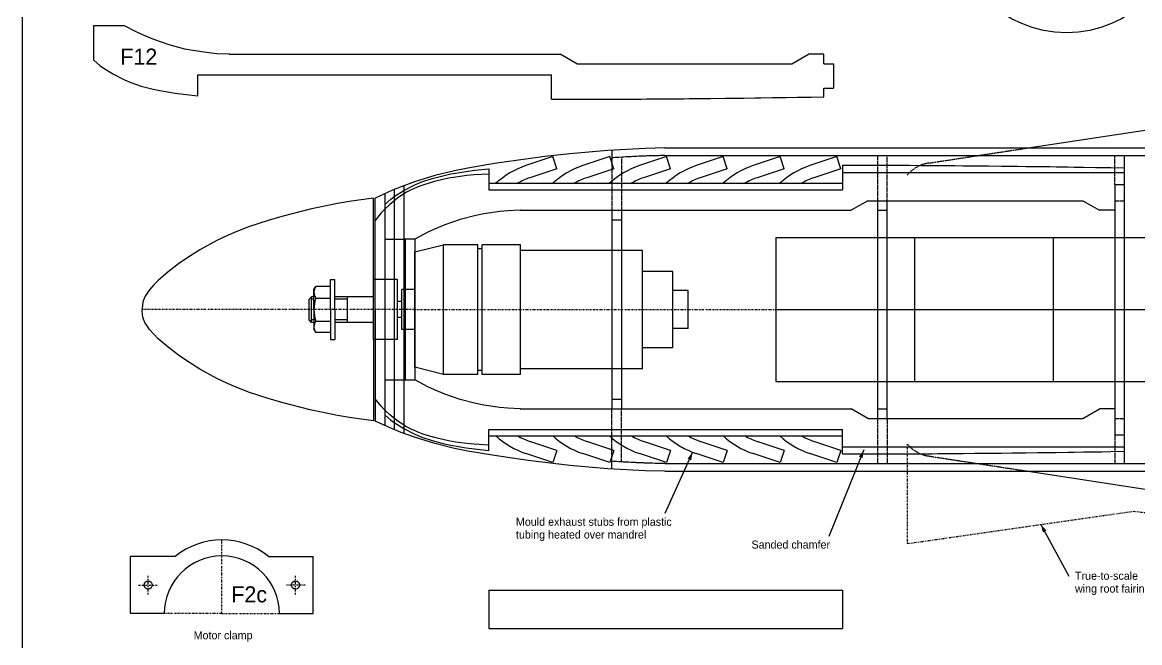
# Model space of a CAD drawing. Extents: x -1638 to 412, y -412 to 1290.
# Drawn here: x -1618.5 to -1269.5, y 674.4 to 868.2 of the extents above; entities that cross this region are included whole.
import ezdxf
from ezdxf.enums import TextEntityAlignment as Align

# ---------------------------------------------------------------- set-up
doc = ezdxf.new("R2010")
doc.units = 0
doc.linetypes.add('DASHDOT', pattern=[1, 0.5, -0.25, 0, -0.25])
doc.linetypes.add('HIDDEN', pattern=[0.375, 0.25, -0.125])
for name, color, linetype in [('1', 7, 'CONTINUOUS'), ('2', 7, 'CONTINUOUS'), ('4', 7, 'CONTINUOUS'), ('6', 7, 'CONTINUOUS'), ('7', 7, 'CONTINUOUS'), ('8', 7, 'CONTINUOUS')]:
    doc.layers.add(name, color=color, linetype=linetype)
doc.styles.add('txt', font='TXT', dxfattribs={"height": 0.2})

# ---------------------------------------------------------------- blocks, each defined once
blk = doc.blocks.new('*O3')
at = {"layer": '2', "color": 195, "linetype": 'CONTINUOUS'}
for p, q in [((-76.2, 22.5044), (-76.2, -22.5044)), ((-76.2, 22.5044), (53.6956, 22.5044)), ((-32.9006, 22.5044), (-32.9006, -22.5044)), ((10.3988, 22.5044), (10.3988, -22.5044)), ((53.6956, 22.5044), (53.6956, -22.5044)), ((53.6956, 22.5044), (76.2, 22.5044)), ((76.2, 22.5044), (76.2, -22.5044)), ((-76.2, 0), (53.6956, 0)), ((-76.2, -22.5044), (53.6956, -22.5044)), ((53.6956, -22.5044), (76.2, -22.5044))]:
    blk.add_line(p, q, dxfattribs=at)
blk = doc.blocks.new('*O23')
at = {"layer": '2', "color": 195, "linetype": 'CONTINUOUS'}
for p, q in [((-23.8168, 18), (-14.8168, 20.25)), ((-23.8168, -18), (-23.8168, 18)), ((-14.8168, -20.25), (-14.8168, 20.25)), ((-4.1168, 20.25), (-14.8168, 20.25)), ((-4.1168, -20.25), (-4.1168, 20.25)), ((-2.8168, 19), (-4.1168, 19)), ((-2.8168, -20.25), (-2.8168, 20.25)), ((9.1832, 20.25), (-2.8168, 20.25)), ((9.1832, -20.25), (9.1832, 20.25)), ((47.2832, 18.4886), (9.1832, 18.4886)), ((47.2832, -18.4912), (47.2832, 18.4886)), ((56.8082, 11.9049), (47.2832, 11.9049)), ((56.8082, -11.9076), (56.8082, 11.9049)), ((-55.3168, 6.25), (-54.7586, 7.2169)), ((-50.1168, 7.2169), (-54.7586, 7.2169)), ((-50.1168, 0), (-50.1168, 9.4)), ((-50.1168, 9.4), (-48.8168, 9.4)), ((-48.8168, 0), (-48.8168, 9.4)), ((-29.2168, 9.4), (-36.7168, 9.4)), ((-36.7168, -9.4), (-36.7168, 9.4)), ((-29.2168, -9.4), (-29.2168, 9.4)), ((-56.0668, 4), (-56.8168, 3.25)), ((-56.0668, -4), (-56.0668, 4)), ((-55.3168, 4), (-56.0668, 4)), ((-55.3168, 0), (-55.3168, 6.25)), ((-54.7586, 3.6084), (-50.1168, 3.6084)), ((-36.7168, 4), (-48.8168, 4)), ((-44.8168, -4), (-44.8168, 4)), ((-27.8168, -6.25), (-27.8168, 6.25)), ((-23.8168, 6.25), (-27.8168, 6.25)), ((61.5706, 5.9664), (56.8082, 5.9664)), ((61.5706, -5.969), (61.5706, 5.9664)), ((-56.8168, -3.25), (-56.8168, 3.25)), ((-55.3168, 3.25), (-56.0668, 3.25)), ((-55.3168, 0), (-55.3168, -6.25)), ((-50.1168, 0), (-50.1168, -9.4)), ((-44.8168, 3.25), (-48.8168, 3.25)), ((-48.8168, 0), (-48.8168, -9.4)), ((-27.8168, 2.5), (-29.2168, 2.5)), ((-56.0668, -4), (-56.8168, -3.25)), ((-55.3168, -3.25), (-56.0668, -3.25)), ((-44.8168, -3.25), (-48.8168, -3.25)), ((-27.8168, -2.5), (-29.2168, -2.5)), ((-55.3168, -4), (-56.0668, -4)), ((-55.3168, -6.25), (-54.7586, -7.2169)), ((-54.7586, -3.6084), (-50.1168, -3.6084)), ((-36.7168, -4), (-48.8168, -4)), ((-23.8168, -6.25), (-27.8168, -6.25)), ((61.5706, -5.969), (56.8082, -5.969)), ((-50.1168, -7.2169), (-54.7586, -7.2169)), ((-50.1168, -9.4), (-48.8168, -9.4)), ((-29.2168, -9.4), (-36.7168, -9.4)), ((56.8082, -11.9076), (47.2832, -11.9076)), ((-14.8168, -20.25), (-23.8168, -18)), ((-4.1168, -20.25), (-14.8168, -20.25)), ((-2.8168, -19), (-4.1168, -19)), ((9.1832, -20.25), (-2.8168, -20.25)), ((47.2832, -18.4912), (9.1832, -18.4912))]:
    blk.add_line(p, q, dxfattribs=at)
at = {"layer": '2', "color": 166, "linetype": 'DASHDOT'}
blk.add_line((-23.8168, 0), (-61.5706, 0), dxfattribs=at)
at = {"layer": '2', "color": 195, "linetype": 'CONTINUOUS'}
for centre, radius, start, end in [((-52.12189, 5.41265), 3.19501, 145.617892, 214.382111), ((-43.37482, 0), 11.94208, 162.412711, 197.587289), ((-52.12189, -5.41265), 3.19501, 145.617889, 214.382108)]:
    blk.add_arc(centre, radius, start, end, dxfattribs=at)
blk = doc.blocks.new('*D24')
at = {"layer": '7', "color": 215, "linetype": 'CONTINUOUS'}
blk.add_line((0, 0), (-10.8662, -27.0717), dxfattribs=at)
blk.add_solid([(-1.5113, -2.0873), (0, 0), (-0.3512, -2.5529)], dxfattribs=at)
blk = doc.blocks.new('*D25')
at = {"layer": '7', "color": 215, "linetype": 'CONTINUOUS'}
blk.add_line((0, 0), (-8.6586, -19.1978), dxfattribs=at)
blk.add_solid([(-1.5976, -2.022), (0, 0), (-0.4581, -2.5359)], dxfattribs=at)
blk = doc.blocks.new('*D51')
at = {"layer": '7', "color": 215, "linetype": 'CONTINUOUS'}
blk.add_line((0, 0), (8.7834, -16.1482), dxfattribs=at)
blk.add_solid([(0.6455, -2.4948), (0, 0), (1.7436, -1.8975)], dxfattribs=at)

msp = doc.modelspace()

# ---------------------------------------------------------------- linework, layer by layer
at = {"layer": '1', "color": 5, "linetype": 'CONTINUOUS'}
msp.add_circle((-1292.277631, 900.964971), 36, dxfattribs=at)
at = {"layer": '2', "color": 5, "linetype": 'CONTINUOUS'}
for p, q in [((-1304.308, 828.9749), (-1060.4428, 866.2198)), ((-1434.2776, 828.2874), (-1434.2776, 825.8831)), ((-1417.8002, 828.9749), (-1153.5144, 828.9749)), ((-1452.734, 826.2571), (-1461.1738, 823.4417)), ((-1451.4682, 822.4627), (-1452.734, 826.2571)), ((-1434.9956, 826.2571), (-1443.4356, 823.4417)), ((-1433.7298, 822.4627), (-1434.9956, 826.2571)), ((-1417.2576, 826.2571), (-1425.6976, 823.4417)), ((-1417.8002, 826.5749), (-1153.5144, 826.5749)), ((-1415.9918, 822.4627), (-1417.2576, 826.2571)), ((-1399.5192, 826.2571), (-1407.959, 823.4417)), ((-1398.2534, 822.4627), (-1399.5192, 826.2571)), ((-1381.7812, 826.2571), (-1390.2212, 823.4417)), ((-1380.5154, 822.4628), (-1381.7812, 826.2571)), ((-1364.043, 826.2571), (-1372.4828, 823.4417)), ((-1362.7772, 822.4627), (-1364.043, 826.2571)), ((-1274.2004, 730.3729), (-1274.2004, 826.5749)), ((-1472.7272, 822.4523), (-1472.7272, 815.9166)), ((-1451.4682, 822.4627), (-1459.908, 819.6474)), ((-1433.73, 822.4627), (-1442.1696, 819.6474)), ((-1415.9918, 822.4627), (-1424.4316, 819.6474)), ((-1398.2536, 822.4627), (-1406.693, 819.6474)), ((-1380.5156, 822.4627), (-1388.9552, 819.6474)), ((-1362.7772, 822.4627), (-1371.2168, 819.6474)), ((-1362.2614, 823.5736), (-1362.2614, 815.9166)), ((-1362.2614, 823.5736), (-1348.3654, 823.5736)), ((-1499.2776, 817.1646), (-1499.2776, 739.7835)), ((-1472.7272, 817.9166), (-1362.2614, 817.9166)), ((-1277.2004, 817.5711), (-1277.2004, 739.3769)), ((-1277.2004, 817.5711), (-1274.2004, 817.5711)), ((-1508.7776, 778.474), (-1508.7776, 813.2376)), ((-1508.2776, 778.474), (-1508.2776, 813.3094)), ((-1505.2776, 814.6857), (-1505.2776, 742.2624)), ((-1502.2776, 815.972), (-1502.2776, 740.9761)), ((-1472.7272, 815.9166), (-1362.2614, 815.9166)), ((-1354.3654, 812.474), (-1359.5614, 809.474)), ((-1354.3654, 812.474), (-1287.1964, 812.474)), ((-1351.3654, 812.474), (-1351.3654, 744.474)), ((-1348.3654, 744.474), (-1348.3654, 812.474)), ((-1287.1964, 812.474), (-1282.0004, 809.474)), ((-1463.003, 809.474), (-1359.5614, 809.474)), ((-1434.2776, 809.474), (-1434.2776, 747.474)), ((-1434.2776, 806.474), (-1431.2776, 806.474)), ((-1431.2776, 809.474), (-1431.2776, 747.474)), ((-1351.3654, 809.474), (-1348.3654, 809.474)), ((-1277.2004, 809.474), (-1282.0004, 809.474)), ((-1505.2776, 800.474), (-1499.2776, 800.474)), ((-1495.8776, 800.474), (-1499.2776, 800.474)), ((-1498.8776, 800.474), (-1498.8776, 756.474)), ((-1495.8776, 800.474), (-1495.8776, 756.474)), ((-1508.7776, 778.474), (-1508.7776, 743.7105)), ((-1508.2776, 778.474), (-1508.2776, 743.6394)), ((-1505.2776, 756.474), (-1495.8776, 756.474)), ((-1434.2776, 750.474), (-1431.2776, 750.474)), ((-1463.003, 747.474), (-1359.5614, 747.474)), ((-1354.3654, 744.474), (-1359.5614, 747.474)), ((-1351.3654, 747.474), (-1348.3654, 747.474)), ((-1287.1964, 744.474), (-1282.0004, 747.474)), ((-1277.2004, 747.474), (-1282.0004, 747.474)), ((-1354.3654, 744.474), (-1287.1964, 744.474)), ((-1351.3654, 744.474), (-1348.3654, 744.474)), ((-1472.7272, 741.0314), (-1362.2614, 741.0314)), ((-1472.7272, 734.4957), (-1472.7272, 741.0314)), ((-1362.2614, 733.3744), (-1362.2614, 741.0314)), ((-1472.7272, 739.0314), (-1362.2614, 739.0314)), ((-1451.4682, 734.4853), (-1459.908, 737.3006)), ((-1433.73, 734.4853), (-1442.1696, 737.3006)), ((-1415.9918, 734.4853), (-1424.4316, 737.3006)), ((-1398.2536, 734.4853), (-1406.693, 737.3006)), ((-1380.5156, 734.4853), (-1388.9552, 737.3006)), ((-1362.7772, 734.4853), (-1371.2168, 737.3006)), ((-1277.2004, 739.3769), (-1274.2004, 739.3769)), ((-1452.734, 730.6909), (-1461.1738, 733.5063)), ((-1451.4682, 734.4853), (-1452.734, 730.6909)), ((-1434.9956, 730.6909), (-1443.4356, 733.5063)), ((-1433.7298, 734.4853), (-1434.9956, 730.6909)), ((-1417.2576, 730.6909), (-1425.6976, 733.5063)), ((-1415.9918, 734.4853), (-1417.2576, 730.6909)), ((-1399.5192, 730.6909), (-1407.959, 733.5063)), ((-1398.2534, 734.4853), (-1399.5192, 730.6909)), ((-1381.7812, 730.6909), (-1390.2212, 733.5063)), ((-1380.5154, 734.4852), (-1381.7812, 730.6909)), ((-1364.043, 730.6909), (-1372.4828, 733.5063)), ((-1362.7772, 734.4853), (-1364.043, 730.6909)), ((-1362.2614, 733.3744), (-1348.3654, 733.3744)), ((-1434.2776, 728.6606), (-1434.2776, 731.0649)), ((-1417.8002, 730.3731), (-1153.5144, 730.3731)), ((-1417.8002, 727.9731), (-1153.5144, 727.9731)), ((-1304.308, 727.9731), (-1060.4428, 690.7282)), ((-1472.7272, 690.7722), (-1362.2614, 690.7722)), ((-1472.7272, 690.7722), (-1472.7272, 678.8146)), ((-1362.2614, 690.7722), (-1362.2614, 678.8146)), ((-1472.7272, 678.8146), (-1362.2614, 678.8146))]:
    msp.add_line(p, q, dxfattribs=at)
at = {"layer": '2', "color": 202, "linetype": 'HIDDEN'}
for p, q in [((-1335.4426, 824.2198), (-1304.308, 828.9749)), ((-1434.2776, 825.8831), (-1434.2776, 809.474)), ((-1431.2776, 826.0728), (-1431.2776, 809.474)), ((-1351.3654, 826.5749), (-1351.3654, 812.474)), ((-1348.3654, 812.474), (-1348.3654, 826.5749)), ((-1277.2004, 817.5711), (-1277.2004, 826.5751)), ((-1277.2004, 812.474), (-1274.2004, 812.474)), ((-1434.2776, 731.0649), (-1434.2776, 747.474)), ((-1431.2776, 730.8752), (-1431.2776, 747.474)), ((-1351.3654, 744.474), (-1351.3654, 730.3729)), ((-1348.3654, 744.474), (-1348.3654, 730.3731)), ((-1277.2004, 744.474), (-1274.2004, 744.474)), ((-1277.2004, 739.3769), (-1277.2004, 730.3729)), ((-1335.4426, 732.7282), (-1304.308, 727.9731))]:
    msp.add_line(p, q, dxfattribs=at)
at = {"layer": '2', "color": 155, "linetype": 'CONTINUOUS'}
for p, q in [((-1362.2614, 821.3171), (-1274.2004, 821.3171)), ((-1362.2614, 735.6309), (-1274.2004, 735.6309))]:
    msp.add_line(p, q, dxfattribs=at)
at = {"layer": '2', "color": 166, "linetype": 'DASHDOT'}
for p, q in [((-1533.6314, 778.474), (-1581.052, 778.474)), ((-1496.2776, 778.474), (-517.1228, 778.474))]:
    msp.add_line(p, q, dxfattribs=at)
at = {"layer": '2', "color": 155, "linetype": 'DASHDOT'}
for p, q in [((-1342.042, 736.474), (-1342.042, 705.3773)), ((-1342.042, 705.3773), (-1271.3654, 715.474)), ((-1271.3654, 715.474), (-1060.4428, 690.7282))]:
    msp.add_line(p, q, dxfattribs=at)
at = {"layer": '2', "color": 5, "linetype": 'CONTINUOUS'}
for points in [[(-1596.1704, 856.4012), (-1594.202429, 854.740867), (-1593.170533, 853.970169), (-1590.170493, 852.078366), (-1586.551214, 850.228451), (-1584.59233, 849.40792), (-1581.348389, 848.299029), (-1577.610707, 847.327223), (-1575.512066, 846.889493), (-1570.765885, 846.103908), (-1568.082627, 845.753466), (-1563.6198, 845.2771)], [(-1417.8002, 828.9752), (-1423.760925, 828.826859), (-1435.626255, 828.193855), (-1447.432592, 827.155818), (-1455.280094, 826.26449), (-1460.504668, 825.59074), (-1470.944299, 824.072939), (-1479.304185, 822.665296), (-1483.454703, 821.834406), (-1489.611018, 820.339703), (-1495.944206, 818.376478), (-1500.101187, 816.846727), (-1502.846004, 815.735426), (-1508.2776, 813.3086)], [(-1417.7644, 826.5755), (-1418.379006, 826.565692), (-1418.788603, 826.558442), (-1419.334559, 826.547896), (-1419.607463, 826.542247), (-1420.016728, 826.533306), (-1420.562245, 826.520515), (-1420.834931, 826.513747), (-1421.652702, 826.491967), (-1422.197647, 826.476221), (-1422.92395, 826.453712), (-1423.286978, 826.441811), (-1423.695287, 826.427911), (-1424.23954, 826.408536), (-1424.511598, 826.398491), (-1425.327507, 826.366927), (-1425.871224, 826.344701), (-1426.595909, 826.313605), (-1426.958137, 826.297434), (-1427.772871, 826.25954), (-1428.315816, 826.233123), (-1429.039483, 826.196474), (-1429.401207, 826.177542), (-1429.943657, 826.148388), (-1430.666673, 826.108113), (-1431.028075, 826.087378), (-1432.111862, 826.0228), (-1432.834043, 825.977785), (-1433.315347, 825.94691), (-1433.956901, 825.904674), (-1434.2776, 825.8831)], [(-1505.2776, 811.3282), (-1503.309629, 812.988533), (-1502.277733, 813.759231), (-1499.277693, 815.651034), (-1495.658414, 817.500949), (-1493.69953, 818.32148), (-1490.455589, 819.430371), (-1486.717907, 820.402177), (-1484.619266, 820.839907), (-1479.873085, 821.625492), (-1477.189827, 821.975934), (-1472.727, 822.4523)], [(-1348.3654, 823.5736), (-1343.66301, 823.550584), (-1341.311837, 823.537577), (-1337.785103, 823.516191), (-1334.2584, 823.492557), (-1332.49506, 823.479895), (-1328.968403, 823.452886), (-1327.205084, 823.438537), (-1324.56012, 823.415959), (-1321.033526, 823.383885), (-1319.270238, 823.367005), (-1316.62532, 823.340628), (-1312.657968, 823.298688), (-1309.281591, 823.260751), (-1307.59341, 823.241008), (-1305.061151, 823.210426), (-1301.262788, 823.162376), (-1297.464455, 823.111714), (-1295.565301, 823.085403), (-1291.767016, 823.030821), (-1289.867887, 823.002551), (-1287.019208, 822.958921), (-1283.221, 822.898462), (-1281.321909, 822.867252), (-1278.47329, 822.819213), (-1274.2004, 822.7444)], [(-1508.7776, 813.2355), (-1515.627917, 812.323078), (-1520.008528, 811.578586), (-1528.520664, 809.799817), (-1537.411019, 807.537959), (-1541.697038, 806.285269), (-1547.766677, 804.275843), (-1552.214165, 802.558671), (-1554.388244, 801.611899), (-1557.690334, 800.017446), (-1562.980403, 797.081443), (-1567.396052, 794.309952), (-1569.649712, 792.760436), (-1572.950581, 790.262065), (-1576.009864, 787.587436), (-1577.397569, 786.195505), (-1578.720806, 784.68494), (-1579.3042, 783.906355), (-1580.051008, 782.697407), (-1580.611338, 781.426436), (-1580.810136, 780.763214), (-1580.950248, 780.077577), (-1581.055583, 778.685259), (-1581.052, 778.474)], [(-1462.8222, 809.4756), (-1463.002255, 809.474008), (-1466.811923, 809.324363), (-1469.334054, 809.103973), (-1474.331899, 808.376164), (-1476.805808, 807.869845), (-1481.699085, 806.575133), (-1486.513624, 804.907986), (-1489.676006, 803.591821), (-1491.76198, 802.62415), (-1495.8776, 800.474)], [(-1508.7776, 743.7125), (-1515.627917, 744.624922), (-1520.008528, 745.369414), (-1528.520664, 747.148183), (-1537.411019, 749.410041), (-1541.697038, 750.662731), (-1547.766677, 752.672157), (-1552.214165, 754.389329), (-1554.388244, 755.336101), (-1557.690334, 756.930554), (-1562.980403, 759.866557), (-1567.396052, 762.638048), (-1569.649712, 764.187564), (-1572.950581, 766.685935), (-1576.009864, 769.360564), (-1577.397569, 770.752495), (-1578.720806, 772.26306), (-1579.3042, 773.041645), (-1580.051008, 774.250593), (-1580.611338, 775.521564), (-1580.810136, 776.184786), (-1580.950248, 776.870423), (-1581.055583, 778.262741), (-1581.052, 778.474)], [(-1462.8222, 747.4724), (-1463.002255, 747.473992), (-1466.811923, 747.623637), (-1469.334054, 747.844027), (-1474.331899, 748.571836), (-1476.805808, 749.078155), (-1481.699085, 750.372867), (-1486.513624, 752.040014), (-1489.676006, 753.356179), (-1491.76198, 754.32385), (-1495.8776, 756.474)], [(-1417.8002, 727.9728), (-1423.760925, 728.121141), (-1435.626255, 728.754145), (-1447.432592, 729.792182), (-1455.280094, 730.68351), (-1460.504668, 731.35726), (-1470.944299, 732.875061), (-1479.304185, 734.282704), (-1483.454703, 735.113594), (-1489.611018, 736.608297), (-1495.944206, 738.571522), (-1500.101187, 740.101273), (-1502.846004, 741.212574), (-1508.2776, 743.6394)], [(-1505.2776, 745.6198), (-1503.309629, 743.959467), (-1502.277733, 743.188769), (-1499.277693, 741.296966), (-1495.658414, 739.447051), (-1493.69953, 738.62652), (-1490.455589, 737.517629), (-1486.717907, 736.545823), (-1484.619266, 736.108093), (-1479.873085, 735.322508), (-1477.189827, 734.972066), (-1472.727, 734.4957)], [(-1348.3654, 733.3744), (-1343.66301, 733.397416), (-1341.311837, 733.410423), (-1337.785103, 733.431809), (-1334.2584, 733.455443), (-1332.49506, 733.468105), (-1328.968403, 733.495114), (-1327.205084, 733.509463), (-1324.56012, 733.532041), (-1321.033526, 733.564115), (-1319.270238, 733.580995), (-1316.62532, 733.607372), (-1312.657968, 733.649312), (-1309.281591, 733.687249), (-1307.59341, 733.706992), (-1305.061151, 733.737574), (-1301.262788, 733.785624), (-1297.464455, 733.836286), (-1295.565301, 733.862597), (-1291.767016, 733.917179), (-1289.867887, 733.945449), (-1287.019208, 733.989079), (-1283.221, 734.049538), (-1281.321909, 734.080748), (-1278.47329, 734.128787), (-1274.2004, 734.2036)], [(-1417.7644, 730.3725), (-1418.379006, 730.382308), (-1418.788603, 730.389558), (-1419.334559, 730.400104), (-1419.607463, 730.405753), (-1420.016728, 730.414694), (-1420.562245, 730.427485), (-1420.834931, 730.434253), (-1421.652702, 730.456033), (-1422.197647, 730.471779), (-1422.92395, 730.494288), (-1423.286978, 730.506189), (-1423.695287, 730.520089), (-1424.23954, 730.539464), (-1424.511598, 730.549509), (-1425.327507, 730.581073), (-1425.871224, 730.603299), (-1426.595909, 730.634395), (-1426.958137, 730.650566), (-1427.772871, 730.68846), (-1428.315816, 730.714877), (-1429.039483, 730.751526), (-1429.401207, 730.770458), (-1429.943657, 730.799612), (-1430.666673, 730.839887), (-1431.028075, 730.860622), (-1432.111862, 730.9252), (-1432.834043, 730.970215), (-1433.315347, 731.00109), (-1433.956901, 731.043326), (-1434.2776, 731.0649)]]:
    msp.add_lwpolyline(points, dxfattribs=at)
at = {"layer": '2', "color": 155, "linetype": 'CONTINUOUS'}
for points in [[(-1472.7272, 820.7874), (-1477.350258, 820.524347), (-1479.600745, 820.318508), (-1483.070304, 819.864514), (-1485.314527, 819.470367), (-1489.759994, 818.442688), (-1493.028538, 817.465059), (-1494.647459, 816.880909), (-1497.011689, 815.856287), (-1498.44489, 815.106204), (-1501.167344, 813.363649), (-1503.706617, 811.310365), (-1505.302881, 809.776263), (-1506.325954, 808.682683), (-1508.2776, 806.3314)], [(-1472.7272, 736.1606), (-1477.350258, 736.423653), (-1479.600745, 736.629492), (-1483.070304, 737.083486), (-1485.314527, 737.477633), (-1489.759994, 738.505312), (-1493.028538, 739.482941), (-1494.647459, 740.067091), (-1497.011689, 741.091713), (-1498.44489, 741.841796), (-1501.167344, 743.584351), (-1503.706617, 745.637635), (-1505.302881, 747.171737), (-1506.325954, 748.265317), (-1508.2776, 750.6166)]]:
    msp.add_lwpolyline(points, dxfattribs=at)
at = {"layer": '2', "color": 202, "linetype": 'HIDDEN'}
for centre, start, end in [((-1333.83695, 813.7048), 98.682267, 140.477086), ((-1333.83695, 743.2432), 219.522914, 261.317733)]:
    msp.add_arc(centre, 10.636923, start, end, dxfattribs=at)
at = {"layer": '2', "color": 5, "linetype": 'CONTINUOUS'}
for centre, radius, start, end in [((-1452.97805, 798.8728), 25.899814, 108.447689, 132.668517), ((-1435.23995, 798.8728), 25.899814, 108.447689, 132.668517), ((-1417.50185, 798.8728), 25.899814, 108.447689, 132.668517), ((-1399.76335, 798.8728), 25.899814, 108.447689, 132.668517), ((-1382.02545, 798.8728), 25.899814, 108.447689, 132.668517), ((-1364.28715, 798.8728), 25.899814, 108.447689, 132.668517), ((-1452.97805, 798.8728), 21.899975, 108.447689, 119.590025), ((-1435.23965, 798.8728), 21.899975, 108.447689, 119.590025), ((-1417.50155, 798.8728), 21.899975, 108.447689, 119.590025), ((-1399.76305, 798.8728), 21.899975, 108.447689, 119.590025), ((-1382.02515, 798.8728), 21.899975, 108.447689, 119.590025), ((-1364.28675, 798.8728), 21.899975, 108.447689, 119.590025), ((-1452.97805, 758.0752), 25.899814, 227.331483, 251.552311), ((-1452.97805, 758.0752), 21.899975, 240.409975, 251.552311), ((-1435.23995, 758.0752), 25.899814, 227.331483, 251.552311), ((-1435.23965, 758.0752), 21.899975, 240.409975, 251.552311), ((-1417.50185, 758.0752), 25.899814, 227.331483, 251.552311), ((-1417.50155, 758.0752), 21.899975, 240.409975, 251.552311), ((-1399.76335, 758.0752), 25.899814, 227.331483, 251.552311), ((-1399.76305, 758.0752), 21.899975, 240.409975, 251.552311), ((-1382.02545, 758.0752), 25.899814, 227.331483, 251.552311), ((-1382.02515, 758.0752), 21.899975, 240.409975, 251.552311), ((-1364.28715, 758.0752), 25.899814, 227.331483, 251.552311), ((-1364.28675, 758.0752), 21.899975, 240.409975, 251.552311)]:
    msp.add_arc(centre, radius, start, end, dxfattribs=at)
at = {"layer": '4', "color": 5, "linetype": 'CONTINUOUS'}
for p, q in [((-1596.1704, 867.2554), (-1586.7704, 867.2554)), ((-1596.1704, 856.4012), (-1596.1704, 867.2554)), ((-1553.8958, 858.2554), (-1450.4542, 858.2554)), ((-1445.2582, 855.2554), (-1450.4542, 858.2554)), ((-1445.2582, 855.2554), (-1378.0892, 855.2554)), ((-1378.0892, 855.2554), (-1372.8932, 858.2554)), ((-1368.0932, 858.2554), (-1372.8932, 858.2554)), ((-1368.0932, 855.2554), (-1368.0932, 858.2554)), ((-1368.0932, 855.2554), (-1365.0932, 855.2554)), ((-1365.0932, 855.2554), (-1365.0932, 847.6076)), ((-1563.62, 845.2771), (-1563.62, 851.8128)), ((-1563.62, 851.8128), (-1453.1542, 851.8128)), ((-1453.1542, 844.1558), (-1453.1542, 851.8128)), ((-1368.0932, 847.6076), (-1365.0932, 847.6076)), ((-1368.0932, 844.9321), (-1368.0932, 847.6076)), ((-1453.1542, 844.1558), (-1439.2582, 844.1558)), ((-1584.6316, 683.5248), (-1584.6316, 701.3243)), ((-1570.708, 701.3243), (-1584.6316, 701.3243)), ((-1541.5754, 701.3243), (-1527.6516, 701.3243)), ((-1527.6516, 683.5248), (-1527.6516, 701.3243)), ((-1574.1416, 683.5248), (-1584.6316, 683.5248)), ((-1538.1416, 683.5248), (-1527.6516, 683.5248))]:
    msp.add_line(p, q, dxfattribs=at)
at = {"layer": '4', "color": 166, "linetype": 'DASHDOT'}
for p, q in [((-1556.1416, 683.5248), (-1556.1416, 706.5248)), ((-1579.1416, 689.5061), (-1579.1416, 695.3429)), ((-1533.1416, 689.5061), (-1533.1416, 695.3429)), ((-1582.1488, 692.4245), (-1576.3094, 692.4245)), ((-1530.1344, 692.4245), (-1535.9738, 692.4245)), ((-1556.1416, 683.5248), (-1574.1416, 683.5248)), ((-1556.1416, 683.5248), (-1538.1416, 683.5248))]:
    msp.add_line(p, q, dxfattribs=at)
at = {"layer": '4', "color": 5, "linetype": 'CONTINUOUS'}
for points in [[(-1553.715, 858.2538), (-1553.895055, 858.255392), (-1557.704723, 858.405037), (-1560.226854, 858.625427), (-1565.224699, 859.353236), (-1567.698608, 859.859555), (-1572.591885, 861.154267), (-1577.406424, 862.821414), (-1580.568806, 864.137579), (-1582.65478, 865.10525), (-1586.7704, 867.2554)], [(-1439.2582, 844.1558), (-1434.55581, 844.178816), (-1432.204637, 844.191823), (-1428.677903, 844.213208), (-1425.1512, 844.236843), (-1423.387859, 844.249503), (-1419.861198, 844.276512), (-1418.097878, 844.29086), (-1415.452909, 844.313437), (-1411.926307, 844.345509), (-1410.163015, 844.362389), (-1407.518087, 844.388764), (-1403.550719, 844.4307), (-1398.881253, 844.483709), (-1396.546534, 844.511694), (-1393.044474, 844.555522), (-1389.542436, 844.60157), (-1387.791426, 844.625428), (-1384.289424, 844.674809), (-1382.538433, 844.700332), (-1379.911957, 844.739659), (-1376.410012, 844.794039), (-1374.659049, 844.822063), (-1372.032618, 844.86514), (-1368.093, 844.9321)]]:
    msp.add_lwpolyline(points, dxfattribs=at)
for centre in [(-1579.14165, 692.4245), (-1533.14165, 692.4245)]:
    msp.add_circle(centre, 1.25, dxfattribs=at)
for radius, start, end in [(23, 50.704622, 129.295378), (18, 0, 180)]:
    msp.add_arc((-1556.14165, 683.5248), radius, start, end, dxfattribs=at)
at = {"layer": '6', "color": 202, "linetype": 'CONTINUOUS'}
msp.add_line((-1618.4576, 469.1819), (-1618.4576, 1270.1819), dxfattribs=at)

# ---------------------------------------------------------------- block references
at = {"layer": '2', "color": 195, "linetype": 'CONTINUOUS'}
for name, p in [('*O3', (-1306.8676, 778.474)), ('*O23', (-1472.0608, 778.474))]:
    msp.add_blockref(name, p, dxfattribs=at)
at = {"layer": '7', "color": 215, "linetype": 'CONTINUOUS'}
for name, p in [('*D25', (-1409.0928, 733.914)), ('*D24', (-1355.6574, 734.6111)), ('*D51', (-1300.3194, 711.3377))]:
    msp.add_blockref(name, p, dxfattribs=at)

# ---------------------------------------------------------------- texts
at = {"layer": '8', "color": 250, "linetype": 'CONTINUOUS', "style": 'txt'}
for s, p in [('F12', (-1587.8322, 857.4916)), ('F2c', (-1553.183, 689.5097))]:
    msp.add_text(s, height=5, dxfattribs=at).set_placement(p, align=Align.MIDDLE_LEFT)
for s, p in [('Mould exhaust stubs from plastic', (-1464.2822, 713.4314)), ('tubing heated over mandrel', (-1464.2822, 709.4313)), ('Sanded chamfer', (-1390.6976, 706.3088)), ('True-to-scale', (-1289.6574, 696.5624)), ('wing root fairing shape', (-1289.6574, 692.5623))]:
    msp.add_text(s, height=2.5, dxfattribs=at).set_placement(p, align=Align.TOP_LEFT)
msp.add_text('Motor clamp', height=2.5, dxfattribs=at).set_placement((-1555.7516, 677.9804), align=Align.TOP_CENTER)

doc.saveas('drawing.dxf')
